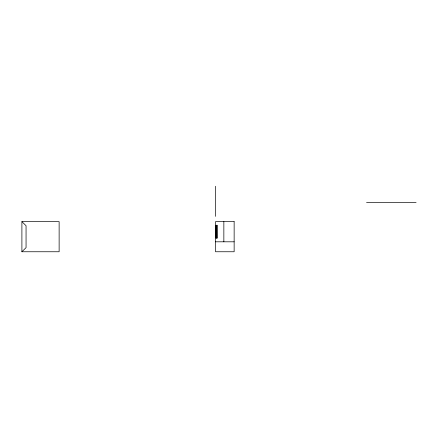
<?xml version="1.0" encoding="UTF-8"?>
<svg xmlns="http://www.w3.org/2000/svg" width="438" height="438" viewBox="0 0 438 438"><rect width="100%" height="100%" fill="white"/><g stroke="black" fill="none" stroke-linecap="round" stroke-linejoin="round"><path stroke-width="0.66" d="M21.9 251.757L26.056 247.651L26.056 225.74L21.9 221.633L21.9 251.757L59.13 251.757L59.13 221.633L21.9 221.633M366.557 202.389L416.1 202.389M215.529 241.803L234.144 241.803M223.851 221.633L223.851 241.803M215.529 186.243L215.529 216.367M215.803 226.057L215.797 237.089C215.288 238.633 217.243 238.633 216.733 237.089L216.733 226.369C217.286 225.127 215.491 224.601 215.803 226.057M216.881 225.493L217.013 238.299L217.062 225.176L216.881 225.493M234.144 221.633L215.529 221.633L215.529 251.757L234.144 251.757L234.144 221.633"/></g></svg>
